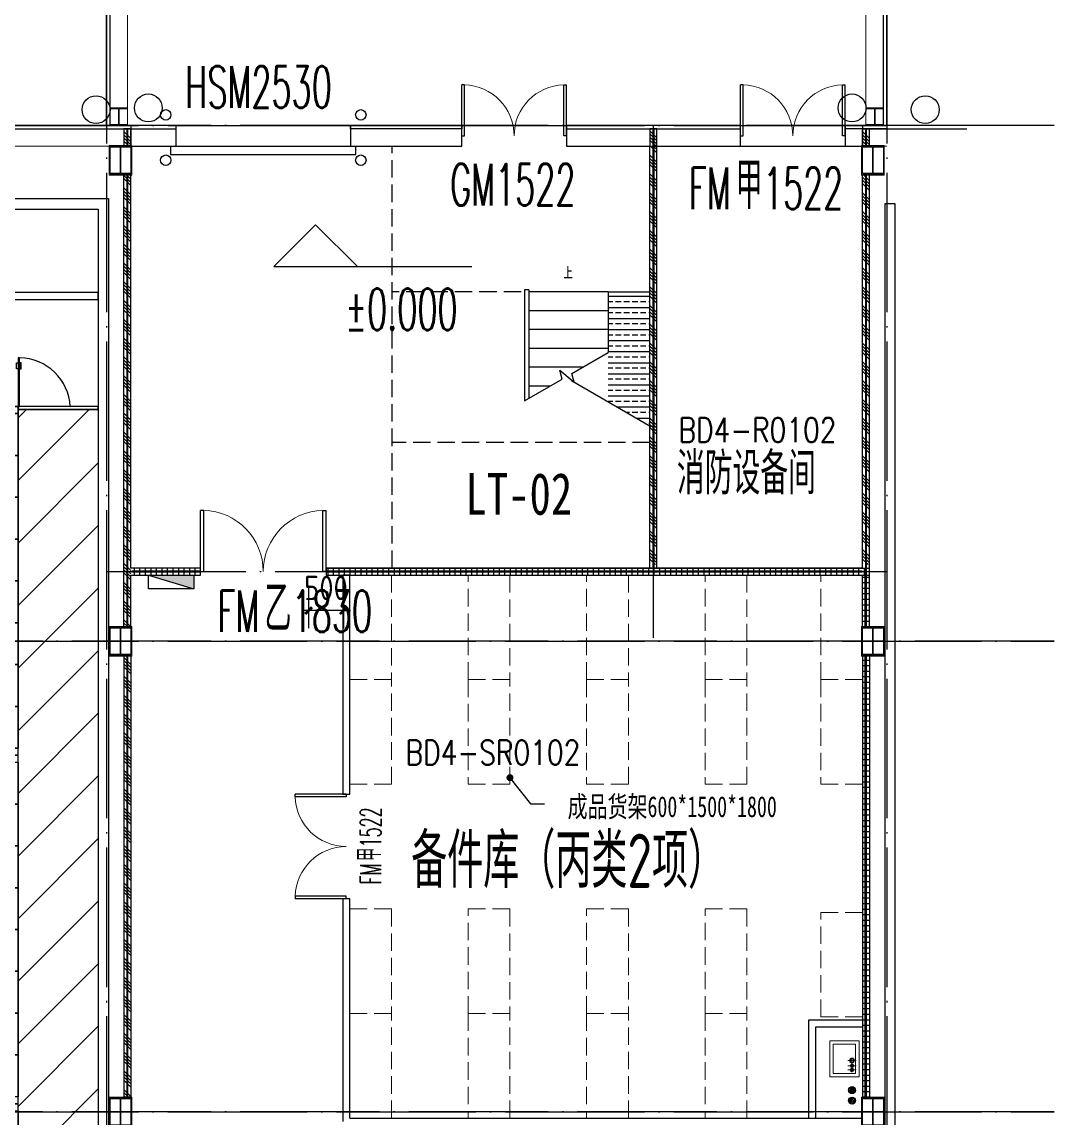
# Model space of a CAD drawing. Extents: x 758840 to 1108724, y -102573 to 143521.
# Drawn here: x 900119 to 914933, y 80598 to 96321 of the extents above; entities that cross this region are included whole.
import ezdxf
from ezdxf.enums import TextEntityAlignment as Align

# ---------------------------------------------------------------- set-up
doc = ezdxf.new("R2010")
doc.units = 0
doc.header["$LTSCALE"] = 1000
doc.header["$MEASUREMENT"] = 0
for name, pattern in [('1-4#楼卫生间-首层加无障碍$0$DASH', [0.35, 0.25, -0.1]), ('CENTER', [2, 1.25, -0.25, 0.25, -0.25]), ('CONTINOUS', [0]), ('DASH', [0.35, 0.25, -0.1]), ('DOTE', [2.42, 2, -0.2, 0.02, -0.2])]:
    doc.linetypes.add(name, pattern=pattern)
for name, color, linetype in [('00-云线', 7, 'Continuous'), ('01-房间正式编号', 1, 'Continuous'), ('01装修-房间名称', 7, 'Continuous'), ('01装修-挡水围堰', 7, 'Continuous'), ('0400-EQUIP-新建地漏', 7, 'Continuous'), ('A-OTHER', 7, 'Continuous'), ('A-楼梯，台阶，坡道', 2, 'Continuous'), ('AXIS', 3, 'Continuous'), ('DIM_ELEV', 3, 'Continuous'), ('DIM_SYMB', 3, 'Continuous'), ('DOOR_FIRE', 4, 'Continuous'), ('DOOR_FIRE_TEXT', 7, 'Continuous'), ('DOTE', 8, 'DOTE'), ('EQUIP_消火栓', 7, 'Continuous'), ('GROUND', 31, 'Continuous'), ('PUB_TEXT', 7, 'Continuous'), ('STAIR', 2, 'Continuous'), ('TB-框架', 4, 'Continuous'), ('VPIPE-雨水', 4, 'TG_Y'), ('WALL', 6, 'Continuous'), ('WALL-MOVE', 6, 'Continuous'), ('WINDOW', 3, 'Continuous'), ('WINDOW_TEXT', 7, 'Continuous'), ('内分隔填充', 193, 'Continuous'), ('内分隔墙体', 30, 'Continuous'), ('智施-gy', 7, 'Continuous'), ('空调预留孔', 163, 'Continuous')]:
    doc.layers.add(name, color=color, linetype=linetype)
for name, color, linetype, lineweight in [('01装修-系统家具', 9, 'Continuous', 0), ('0412-暖通-设备-精密空调', 4, 'Continuous', 13), ('细实线', 3, 'Continuous', 5), ('钢柱', 51, 'Continuous', 13)]:
    doc.layers.add(name, color=color, linetype=linetype, lineweight=lineweight)
doc.styles.add('_TCH_DIM', font='SIMPLEX.shx', dxfattribs={"width": 0.8, "bigfont": 'GBCBIG.shx'})
doc.styles.add('_TCH_WINDOW', font='SIMPLEX.shx', dxfattribs={"width": 0.8, "height": 3.5, "bigfont": 'GBCBIG.shx'})
doc.styles.add('HZ', font='', dxfattribs={"width": 0.75})
doc.styles.get("Standard").update_dxf_attribs({"font": 'gbenor.shx', "bigfont": 'gbcbig.shx'})
doc.styles.add('TG_LINETYPE', font='SIMPLEX', dxfattribs={"width": 0.8, "height": 3.5, "bigfont": 'HZTXT'})
doc.styles.add('ZJF', font='txt.shx', dxfattribs={"width": 0.8, "bigfont": 'hztxt.shx'})
doc.styles.add('平面图B$0$HZ', font='romans.shx', dxfattribs={"width": 0.8, "bigfont": 'gbcbig.shx'})
doc.styles.add('设计说明', font='tssdeng.shx', dxfattribs={"width": 0.7, "bigfont": 'tssdchn.shx'})
doc.styles.add('黑体', font='simhei.ttf')
doc.styles.get('HZ').set_extended_font_data('新宋体')
doc.linetypes.add('TG_Y', pattern='A,2,-0.3,["Y",TG_LINETYPE,S=0.1,R=0,X=-0.23,Y=-0.15],0', length=2.3)
doc.dimstyles.get("Standard").update_dxf_attribs({"dimscale": 100, "dimtxt": 3.5, "dimasz": 1, "dimexe": 2.5, "dimexo": 3, "dimgap": 1.5, "dimtad": 1, "dimdec": 0, "dimzin": 0, "dimdsep": 46, "dimtxsty": 'Standard', "dimblk": 'ARCHTICK', "dimcen": 0.09, "dimadec": 0, "dimazin": 0, "dimtfac": 1, "dimtdec": 0, "dimtix": 1, "dimtmove": 2, "dimatfit": 3, "dimfxl": 1, "dimtolj": 1, "dimtzin": 0, "dimarcsym": 0})
doc.dimstyles.new('副本 100', dxfattribs={"dimscale": 100, "dimtxt": 600, "dimasz": 1, "dimexe": 1, "dimexo": 1, "dimgap": 1, "dimtad": 1, "dimdec": 0, "dimtxsty": 'ZJF', "dimblk": 'ARCHTICK', "dimcen": 1.5, "dimdle": 1, "dimclrd": 137, "dimclre": 137, "dimclrt": 142, "dimadec": 0, "dimazin": 0, "dimtfac": 1, "dimtdec": 0, "dimtix": 1, "dimtmove": 2, "dimatfit": 3, "dimldrblk": 'DOT', "dimfxl": 2, "dimarcsym": 0})
pattern_1 = [(135, (17960.44, 56052.85), (-134.70384, -134.70384), []), (135, (17960.44, 56097.75), (-134.70384, -134.70384), []), (135, (17960.44, 56142.65), (-134.70384, -134.70384), []), (135, (17960.44, 56187.56), (-134.70384, -134.70384), [])]
pattern_2 = [(90, (17984.44, 56052.85), (-79.375, 7e-15), []), (180, (17984.44, 56052.85), (-7e-15, -79.375), [])]
pattern_3 = [(90, (17972.44, 56052.85), (-79.375, 7e-15), []), (180, (17972.44, 56052.85), (-7e-15, -79.375), [])]

# ---------------------------------------------------------------- blocks, each defined once
blk = doc.blocks.new('r324')
at = {"layer": '钢柱', "color": 3}
for p, q in [((138108.5, -413997), (138432.5, -413997)), ((138108.5, -414421), (138108.5, -413997)), ((138432.5, -413997), (138432.5, -414421)), ((138120.5, -414009), (138420.5, -414009)), ((138120.5, -414409), (138120.5, -414009)), ((138420.5, -414009), (138420.5, -414409)), ((138432.5, -414421), (138108.5, -414421)), ((138420.5, -414409), (138120.5, -414409))]:
    blk.add_line(p, q, dxfattribs=at)
at = {"layer": '钢柱'}
blk.add_lwpolyline([(138275.5, -414023), (138420.5, -414023), (138420.5, -414009), (138120.5, -414009), (138120.5, -414023), (138265.5, -414023), (138265.5, -414395), (138120.5, -414395), (138120.5, -414409), (138420.5, -414409), (138420.5, -414395), (138275.5, -414395), (138275.5, -414023)], dxfattribs=at)
blk = doc.blocks.new('包柱')
at = {"linetype": 'CONTINOUS'}
for p in [(745290, 415744), (756090, 415744), (745290, 408994), (756090, 408994), (745290, 402094), (756090, 402094)]:
    blk.add_blockref('r324', p, dxfattribs=at)
blk = doc.blocks.new('柱2')
at = {"layer": '钢柱'}
for p, q in [((885979, -17187), (885729, -17187)), ((885729, -17187), (885729, -17201)), ((885729, -17201), (885849, -17201)), ((885849, -17201), (885849, -17423)), ((885859, -17201), (885979, -17201)), ((885859, -17423), (885859, -17201)), ((885979, -17201), (885979, -17187)), ((885849, -17423), (885729, -17423)), ((885729, -17423), (885729, -17437)), ((885729, -17437), (885979, -17437)), ((885979, -17423), (885859, -17423)), ((885979, -17437), (885979, -17423))]:
    blk.add_line(p, q, dxfattribs=at)
blk = doc.blocks.new('$DorLib2D$00000126')
at = {"color": 0, "linetype": 'Continuous'}
for p, q in [((-0.532, 0.5), (-0.532, 0.9)), ((0.532, 0.9), (0.532, 0.5))]:
    blk.add_line(p, q, dxfattribs=at)
at = {"color": 0, "linetype": 'DASH'}
for p, q in [((-0.532, 0.9), (0.532, 0.9)), ((-0.532, 0.5), (0.532, 0.5))]:
    blk.add_line(p, q, dxfattribs=at)
blk = doc.blocks.new('$DorLib2D$00000002')
for p, q in [((-0.5, 0), (-0.5, 0.4875)), ((-0.475, 0.4875), (-0.5, 0.4875)), ((-0.475, 0), (-0.475, 0.4875)), ((0.475, 0), (0.475, 0.4875)), ((0.475, 0.4875), (0.5, 0.4875)), ((0.5, 0), (0.5, 0.4875)), ((-0.5, 0), (-0.475, 0)), ((0.5, 0), (0.475, 0))]:
    blk.add_line(p, q)
at = {"lineweight": 13}
for centre, start, end in [((-0.4875, 0), 0, 88.53072), ((0.4875, 0), 91.46928, 180)]:
    blk.add_arc(centre, 0.4875, start, end, dxfattribs=at)
blk = doc.blocks.new('_ArchTick')
at = {"color": 0, "linetype": 'ByBlock', "const_width": 0.4}
blk.add_lwpolyline([(-0.5, -0.5), (0.5, 0.5)], dxfattribs=at)
blk = doc.blocks.new('*D144')
at = {"layer": 'Defpoints', "color": 0, "transparency": 16777216}
for p in [(904233, 88538), (904733, 88538), (904233, 87877)]:
    blk.add_point(p, dxfattribs=at)
at = {"layer": '智施-gy', "color": 0, "lineweight": -2, "transparency": 16777216}
for p, q in [((904233, 88238), (904233, 87627)), ((904733, 88238), (904733, 87627)), ((904233, 87877), (904133, 87877)), ((904733, 87877), (904233, 87877)), ((904733, 87877), (904833, 87877))]:
    blk.add_line(p, q, dxfattribs=at)
at = {"layer": '智施-gy', "color": 0, "lineweight": -2, "transparency": 16777216, "xscale": 100, "yscale": 100, "zscale": 100}
blk.add_blockref('_ArchTick', (904233, 87877), dxfattribs=at)
at = {"layer": '智施-gy', "color": 0, "lineweight": -2, "transparency": 16777216, "xscale": 100, "yscale": 100, "zscale": 100, "rotation": 180}
blk.add_blockref('_ArchTick', (904733, 87877), dxfattribs=at)
at = {"layer": '智施-gy', "color": 0, "transparency": 16777216, "insert": (904483, 88202), "char_height": 350, "attachment_point": 5}
blk.add_mtext('\\A1;500', dxfattribs=at)
blk = doc.blocks.new('*X93')
at = {"color": 0}
for p, q in [((-185, -216), (-174, -205)), ((-181, -229), (-173, -221)), ((-180, -193), (-168, -182)), ((-172, -239), (-165, -231)), ((-161, -245), (-153, -236)), ((-157, -188), (-146, -177)), ((-145, -247), (-115, -216)), ((-140, -189), (-132, -181)), ((-130, -196), (-123, -189)), ((-125, -209), (-116, -200))]:
    blk.add_line(p, q, dxfattribs=at)
blk = doc.blocks.new('*X94')
at = {"color": 0}
for p, q in [((-251, -215), (-243, -207)), ((-248, -224), (-242, -218)), ((-247, -199), (-239, -191)), ((-242, -231), (-237, -225)), ((-234, -235), (-228, -229)), ((-231, -195), (-223, -187)), ((-223, -236), (-202, -215)), ((-219, -196), (-214, -190)), ((-212, -201), (-207, -196)), ((-209, -210), (-203, -204))]:
    blk.add_line(p, q, dxfattribs=at)
blk = doc.blocks.new('接口')
at = {"layer": '0412-暖通-设备-精密空调', "color": 3, "linetype": 'Continuous'}
for p, q in [((516380, 26905), (516513, 26905)), ((516414, 26963), (516414, 26847)), ((516473, 26963), (516473, 26847)), ((516509, 26905), (516589, 26905)), ((516549, 26963), (516549, 26847))]:
    blk.add_line(p, q, dxfattribs=at)
for centre, radius in [((516413, 26905), 24.8), ((516413, 26905), 17.5), ((516472, 26905), 24.8), ((516472, 26905), 17.5), ((516549, 26905), 35.4), ((516549, 26905), 25)]:
    blk.add_circle(centre, radius, dxfattribs=at)
at = {"layer": '0412-暖通-设备-精密空调', "color": 3, "linetype": 'Continuous', "extrusion": (0, 0, -1), "zscale": -1, "rotation": 180.0000397004744}
for name, p in [('*X94', (-516639, 26694)), ('*X94', (-516698, 26694)), ('*X93', (-516698, 26694))]:
    blk.add_blockref(name, p, dxfattribs=at)
blk = doc.blocks.new('A$C4574444A')
at = {"layer": '0412-暖通-设备-精密空调', "color": 3}
for points in [[(1800, 14620), (1800, 14100), (2220, 14100), (2220, 14620)], [(1850, 14570), (1850, 14150), (2170, 14150), (2170, 14570)], [(1800, 12390), (1800, 12910), (2220, 12910), (2220, 12390)], [(1850, 12440), (1850, 12860), (2170, 12860), (2170, 12440)], [(0, 4100), (0, 3500), (520, 3500), (520, 4100)], [(50, 4050), (50, 3550), (470, 3550), (470, 4050)], [(0, 600), (0, 0), (520, 0), (520, 600)], [(50, 550), (50, 50), (470, 50), (470, 550)]]:
    blk.add_lwpolyline(points, close=True, dxfattribs=at)
at = {"layer": '0412-暖通-设备-精密空调', "color": 3, "xscale": -1, "rotation": 270}
for p in [(-24786, -502213), (-24786, -503923)]:
    blk.add_blockref('接口', p, dxfattribs=at)
at = {"layer": '0412-暖通-设备-精密空调', "color": 3, "rotation": 90}
for p in [(27325, -512814), (27325, -516314)]:
    blk.add_blockref('接口', p, dxfattribs=at)
blk = doc.blocks.new('_Dot')
at = {"color": 0, "linetype": 'ByBlock', "lineweight": -2}
blk.add_line((-0.5, 0), (-1, 0), dxfattribs=at)
at = {"color": 0, "linetype": 'ByBlock', "const_width": 0.5}
blk.add_lwpolyline([(-0.25, 0, 1), (0.25, 0, 1)], format="xyb", close=True, dxfattribs=at)
blk = doc.blocks.new('新建地漏')
at = {"layer": '0400-EQUIP-新建地漏'}
h = blk.add_hatch(dxfattribs=at)
h.set_pattern_fill('ANSI31', color=2, scale=10)
h.set_pattern_definition([(45, (395973.552, 17848.525), (-11.22532015, 11.22532015), [])])
edge = h.paths.add_edge_path()
edge.add_arc((1188502, 53861), 50, 0, 360)
at = {"layer": '0400-EQUIP-新建地漏', "color": 2}
blk.add_circle((1188502, 53861), 50, dxfattribs=at)
blk = doc.blocks.new('A$C3F5E52AE')
at = {"layer": '0400-EQUIP-新建地漏'}
for p in [(-1163741, -62563), (-1163741, -62713)]:
    blk.add_blockref('新建地漏', p, dxfattribs=at)
blk = doc.blocks.new('$TwtSys$00000434')
for p, q in [((-0.5, 0.5), (-0.5, -0.5)), ((-0.5, -0.5), (0.5, 0.5)), ((0.5, 0.5), (-0.5, 0.5)), ((0.5, -0.5), (0.5, 0.5)), ((-0.5, -0.5), (0.5, -0.5))]:
    blk.add_line(p, q)
blk.add_solid([(0.5, -0.5), (0.5, 0.5), (-0.5, -0.5)])
blk = doc.blocks.new('消火栓-半栋')
at = {"layer": 'EQUIP_消火栓', "linetype": 'CENTER', "xscale": -650, "yscale": 200, "zscale": 650, "rotation": 179.9999949910294}
blk.add_blockref('$TwtSys$00000434', (113126, 44550), dxfattribs=at)
blk = doc.blocks.new('TB-15Rack-UR')
at = {"layer": 'TB-框架', "ltscale": 5}
h = blk.add_hatch(dxfattribs=at)
h.set_pattern_fill('ANSI31', color=254, scale=400)
h.set_pattern_definition([(45, (-763158.8, -90837.5), (-449.0128, 449.0128), [])])
h.paths.add_polyline_path([(50, -11760), (-1100, -11760), (-1100, -40), (50, -40)])
at = {"layer": 'TB-框架', "color": 3}
for p, q in [((50, -40), (-1100, -40)), ((-2300, -4900), (-1100, -4900)), ((-2200, -4900), (-2300, -4900)), ((-2300, -4900), (-2300, -5000)), ((-2300, -5000), (-2200, -5000)), ((-2200, -5000), (-2200, -4900)), ((-1200, -5000), (-2200, -5000)), ((-1200, -5000), (-2200, -5000)), ((-1100, -4900), (-1200, -4900)), ((-1200, -4900), (-1200, -5000)), ((-1200, -5000), (-1100, -5000)), ((-1100, -5000), (-1100, -4900)), ((50, -11760), (-1100, -11760))]:
    blk.add_line(p, q, dxfattribs=at)
for points in [[(-1100, 541), (-1120, 541), (-1120, 630), (-1100, 630)], [(-1100, 0), (-1077, 0), (-1077, 700), (-1100, 700)], [(-1077, 541), (-1057, 541), (-1057, 630), (-1077, 630)], [(50, 0), (-1100, 0), (-1100, -40), (50, -40)], [(-2300, -100), (-1100, -100), (-1100, 0), (-2300, 0)], [(-2300, -100), (-2200, -100), (-2200, 0), (-2300, 0)], [(-2300, -100), (-1100, -100), (-1100, -700), (-2300, -700)], [(-1200, 0), (-1100, 0), (-1100, -100), (-1200, -100)], [(50, -11760), (-1100, -11760), (-1100, -40), (50, -40)], [(-2300, -700), (-1100, -700), (-1100, -1300), (-2300, -1300)], [(-2300, -1300), (-1100, -1300), (-1100, -1900), (-2300, -1900)], [(-2300, -1900), (-1100, -1900), (-1100, -2500), (-2300, -2500)], [(-2300, -2500), (-1100, -2500), (-1100, -3100), (-2300, -3100)], [(-2300, -3100), (-1100, -3100), (-1100, -3700), (-2300, -3700)], [(-2300, -3700), (-1100, -3700), (-1100, -4300), (-2300, -4300)], [(-2300, -4300), (-1100, -4300), (-1100, -4900), (-2300, -4900)], [(-2200, -5000), (-2300, -5000), (-2300, -5100), (-2200, -5100)], [(-1100, -5000), (-1200, -5000), (-1200, -5100), (-1100, -5100)], [(-2300, -5100), (-1100, -5100), (-1100, -5700), (-2300, -5700)], [(-2300, -5700), (-1100, -5700), (-1100, -6300), (-2300, -6300)], [(-2300, -6300), (-1100, -6300), (-1100, -6900), (-2300, -6900)], [(-2300, -6900), (-1100, -6900), (-1100, -7500), (-2300, -7500)], [(-2300, -7500), (-1100, -7500), (-1100, -8100), (-2300, -8100)], [(-2300, -8100), (-1100, -8100), (-1100, -8700), (-2300, -8700)], [(-2300, -8700), (-1100, -8700), (-1100, -9300), (-2300, -9300)], [(-2300, -9300), (-1100, -9300), (-1100, -9900), (-2300, -9900)], [(-2200, -9900), (-2300, -9900), (-2300, -10000), (-2200, -10000)], [(-2300, -10000), (-1100, -10000), (-1100, -9900), (-2300, -9900)], [(-1100, -9900), (-1200, -9900), (-1200, -10000), (-1100, -10000)], [(-2200, -10000), (-2300, -10000), (-2300, -10100), (-2200, -10100)], [(-2300, -10100), (-1100, -10100), (-1100, -10000), (-2300, -10000)], [(-1100, -10000), (-1200, -10000), (-1200, -10100), (-1100, -10100)], [(-2300, -10100), (-1100, -10100), (-1100, -10700), (-2300, -10700)], [(-2300, -10700), (-1100, -10700), (-1100, -11300), (-2300, -11300)], [(-1100, -11300), (-2300, -11300), (-2300, -11700), (-1100, -11700)], [(-2200, -11700), (-2300, -11700), (-2300, -11800), (-2200, -11800)], [(-2300, -11800), (-1100, -11800), (-1100, -11700), (-2300, -11700)], [(-1100, -11700), (-1200, -11700), (-1200, -11800), (-1100, -11800)], [(50, -11800), (-1100, -11800), (-1100, -11760), (50, -11760)], [(-1100, -11800), (-1077, -11800), (-1077, -12500), (-1100, -12500)], [(-1100, -12341), (-1120, -12341), (-1120, -12430), (-1100, -12430)], [(-1077, -12341), (-1057, -12341), (-1057, -12430), (-1077, -12430)]]:
    blk.add_lwpolyline(points, close=True, dxfattribs=at)
for centre, start, end in [((-1089, -40), 3.0806, 89.0548), ((-1089, -11760), 270.9452, 356.9194)]:
    blk.add_arc(centre, 740, start, end, dxfattribs=at)
at = {"layer": 'TB-框架', "color": 8, "lineweight": 5, "ltscale": 5, "char_height": 150, "width": 1200, "attachment_point": 5}
for s, insert in [('{\\fKaiTi_GB2312|b0|i0|c134|p49;机柜封板}', (-1675, -412)), ('{\\fArial|b0|i0|c134|p34;IT\\fKaiTi|b0|i0|c134|p49;机柜15}', (-1700, -977)), ('{\\fArial|b0|i0|c134|p34;IT\\fKaiTi|b0|i0|c134|p49;机柜14}', (-1700, -1579)), ('{\\fArial|b0|i0|c134|p34;IT\\fKaiTi|b0|i0|c134|p49;机柜13}', (-1700, -2181)), ('{\\fArial|b0|i0|c134|p34;IT\\fKaiTi|b0|i0|c134|p49;机柜12}', (-1700, -2783)), ('{\\fArial|b0|i0|c134|p34;IT\\fKaiTi|b0|i0|c134|p49;机柜11}', (-1700, -3385)), ('{\\fArial|b0|i0|c134|p34;IT\\fKaiTi|b0|i0|c134|p49;机柜10}', (-1700, -3987)), ('{\\fArial|b0|i0|c134|p34;IT\\fKaiTi|b0|i0|c134|p49;机柜9}', (-1700, -4589)), ('{\\fArial|b0|i0|c0|p34;IT\\fKaiTi|b0|i0|c134|p49;机柜8}', (-1700, -5417)), ('{\\fArial|b0|i0|c0|p34;IT\\fKaiTi|b0|i0|c134|p49;机柜7}', (-1700, -6017)), ('{\\fArial|b0|i0|c0|p34;IT\\fKaiTi|b0|i0|c134|p49;机柜6}', (-1700, -6619)), ('{\\fArial|b0|i0|c0|p34;IT\\fKaiTi|b0|i0|c134|p49;机柜5}', (-1700, -7221)), ('{\\fArial|b0|i0|c0|p34;IT\\fKaiTi|b0|i0|c134|p49;机柜4}', (-1700, -7823)), ('{\\fArial|b0|i0|c0|p34;IT\\fKaiTi|b0|i0|c134|p49;机柜3}', (-1700, -8425)), ('{\\fArial|b0|i0|c0|p34;IT\\fKaiTi|b0|i0|c134|p49;机柜2}', (-1700, -9027)), ('{\\fArial|b0|i0|c0|p34;IT\\fKaiTi|b0|i0|c134|p49;机柜1}', (-1700, -9629)), ('{\\fKaiTi|b0|i0|c134|p49;空调控制柜}', (-1683, -10389)), ('{\\fKaiTi|b0|i0|c134|p49;HVDC}', (-1683, -11028)), ('{\\fKaiTi|b0|i0|c134|p49;配电柜}', (-1668, -11532))]:
    blk.add_mtext(s, dxfattribs=dict(at, insert=insert))

msp = doc.modelspace()

# ---------------------------------------------------------------- hatches: boundary and pattern name
at = {"layer": 'A-楼梯，台阶，坡道', "linetype": 'CONTINOUS'}
h = msp.add_hatch(dxfattribs=at)
h.set_pattern_fill('ANSI33', color=251, scale=50, angle=135)
h.set_pattern_definition([(180, (973329.5, -28106.38), (-1e-14, -158.75), []), (180, (973250.12, -28027), (-1e-14, -158.75), [79.375, -39.6875])])
h.paths.add_polyline_path([(909133.02, 90525.27), (908533.02, 90871.68), (908533.02, 92447.52), (909133.02, 92447.52)])
at = {"layer": '内分隔填充'}
h = msp.add_hatch(dxfattribs=at)
h.set_pattern_fill('ANSI34', color=256, scale=20, angle=90)
h.set_pattern_definition(pattern_1)
h.paths.add_polyline_path([(901583.02, 94549.52), (901683.02, 94549.52), (901683.02, 94787.52), (901583.02, 94787.52)])
h = msp.add_hatch(dxfattribs=at)
h.set_pattern_fill('ANSI34', color=256, scale=20, angle=90)
h.set_pattern_definition([(135, (25510.44, 56064.85), (-134.70384, -134.70384), []), (135, (25510.44, 56109.75), (-134.70384, -134.70384), []), (135, (25510.44, 56154.65), (-134.70384, -134.70384), []), (135, (25510.44, 56199.56), (-134.70384, -134.70384), [])])
h.paths.add_polyline_path([(909133.02, 94537.52), (909233.02, 94537.52), (909233.02, 94787.52), (909133.02, 94787.52)])
h = msp.add_hatch(dxfattribs=at)
h.set_pattern_fill('ANSI34', color=256, scale=20, angle=90)
h.set_pattern_definition([(135, (28560.44, 56052.85), (-134.70384, -134.70384), []), (135, (28560.44, 56097.75), (-134.70384, -134.70384), []), (135, (28560.44, 56142.65), (-134.70384, -134.70384), []), (135, (28560.44, 56187.56), (-134.70384, -134.70384), [])])
h.paths.add_polyline_path([(912183.02, 94549.52), (912283.02, 94549.52), (912283.02, 94787.52), (912183.02, 94787.52)])
h = msp.add_hatch(dxfattribs=at)
h.set_pattern_fill('ANSI34', color=256, scale=20, angle=90)
h.set_pattern_definition(pattern_1)
h.paths.add_polyline_path([(901583.02, 94125.52), (901683.02, 94125.52), (901683.02, 94549.52), (901583.02, 94549.52), (901683.02, 94549.52), (901683.02, 87649.52), (901583.02, 87649.52)])
h = msp.add_hatch(dxfattribs=at)
h.set_pattern_fill('ANSI34', color=256, scale=20, angle=90)
h.set_pattern_definition([(135, (14934.44, 56052.85), (-134.70384, -134.70384), []), (135, (14934.44, 56097.75), (-134.70384, -134.70384), []), (135, (14934.44, 56142.65), (-134.70384, -134.70384), []), (135, (14934.44, 56187.56), (-134.70384, -134.70384), [])])
h.paths.add_polyline_path([(909233.02, 94537.52), (909233.02, 88537.52), (909133.02, 88537.52), (909133.02, 94537.52)])
h = msp.add_hatch(dxfattribs=at)
h.set_pattern_fill('ANSI34', color=256, scale=20, angle=90)
h.set_pattern_definition([(135, (17984.44, 56052.85), (-134.70384, -134.70384), []), (135, (17984.44, 56097.75), (-134.70384, -134.70384), []), (135, (17984.44, 56142.65), (-134.70384, -134.70384), []), (135, (17984.44, 56187.56), (-134.70384, -134.70384), [])])
h.paths.add_polyline_path([(912283.02, 94125.52), (912283.02, 88537.52), (912183.02, 88537.52), (912183.02, 94125.52)])
h = msp.add_hatch(dxfattribs=at)
h.set_pattern_fill('ANSI37', color=256, scale=50, angle=45)
h.set_pattern_definition(pattern_3)
h.paths.add_polyline_path([(901683.02, 88487.52), (901683.02, 88387.52), (902683.02, 88387.52), (902683.02, 88487.52)])
h = msp.add_hatch(dxfattribs=at)
h.set_pattern_fill('ANSI37', color=256, scale=50, angle=45)
h.set_pattern_definition(pattern_3)
h.paths.add_polyline_path([(904483.02, 88387.52), (912271.02, 88387.52), (912271.02, 88487.52), (904483.02, 88487.52)])
h = msp.add_hatch(dxfattribs=at)
h.set_pattern_fill('ANSI37', color=256, scale=50, angle=45)
h.set_pattern_definition(pattern_2)
h.paths.add_polyline_path([(912183.02, 88487.52), (912283.02, 88487.52), (912283.02, 87649.52), (912183.02, 87649.52)])
h = msp.add_hatch(dxfattribs=at)
h.set_pattern_fill('ANSI34', color=256, scale=20, angle=90)
h.set_pattern_definition(pattern_1)
h.paths.add_polyline_path([(901683.02, 80899.52), (901583.02, 80899.52), (901583.02, 87225.52), (901683.02, 87225.52)])
h = msp.add_hatch(dxfattribs=at)
h.set_pattern_fill('ANSI37', color=256, scale=50, angle=45)
h.set_pattern_definition(pattern_2)
h.paths.add_polyline_path([(912183.02, 80899.52), (912283.02, 80899.52), (912283.02, 87225.52), (912183.02, 87225.52)])

# ---------------------------------------------------------------- linework, layer by layer
at = {"layer": '01装修-挡水围堰', "color": 5, "ltscale": 5}
for p, q in [((911412.86, 82007.52), (912183.02, 82007.52)), ((911412.86, 80597.52), (911412.86, 82007.52)), ((911512.86, 81907.52), (912183.02, 81907.52)), ((911512.86, 80597.52), (911512.86, 81907.52))]:
    msp.add_line(p, q, dxfattribs=at)
at = {"layer": '01装修-系统家具', "linetype": '1-4#楼卫生间-首层加无障碍$0$DASH'}
for points in [[(905423.02, 88387.52), (905423.02, 86887.52), (904823.02, 86887.52), (904823.02, 88387.52), (905423.02, 88387.52)], [(907123.02, 88387.52), (907123.02, 86887.52), (906523.02, 86887.52), (906523.02, 88387.52), (907123.02, 88387.52)], [(908823.02, 88387.52), (908823.02, 86887.52), (908223.02, 86887.52), (908223.02, 88387.52), (908823.02, 88387.52)], [(910523.02, 88387.52), (910523.02, 86887.52), (909923.02, 86887.52), (909923.02, 88387.52), (910523.02, 88387.52)], [(912183.02, 88387.52), (912183.02, 86887.52), (911583.02, 86887.52), (911583.02, 88387.52), (912183.02, 88387.52)], [(905423.02, 85387.52), (905423.02, 86887.52), (904823.02, 86887.52), (904823.02, 85387.52), (905423.02, 85387.52)], [(907123.02, 85387.52), (907123.02, 86887.52), (906523.02, 86887.52), (906523.02, 85387.52), (907123.02, 85387.52)], [(908823.02, 85387.52), (908823.02, 86887.52), (908223.02, 86887.52), (908223.02, 85387.52), (908823.02, 85387.52)], [(910523.02, 85387.52), (910523.02, 86887.52), (909923.02, 86887.52), (909923.02, 85387.52), (910523.02, 85387.52)], [(912183.02, 85387.52), (912183.02, 86887.52), (911583.02, 86887.52), (911583.02, 85387.52), (912183.02, 85387.52)], [(905423.02, 83597.52), (905423.02, 82097.52), (904823.02, 82097.52), (904823.02, 83597.52), (905423.02, 83597.52)], [(907123.02, 83597.52), (907123.02, 82097.52), (906523.02, 82097.52), (906523.02, 83597.52), (907123.02, 83597.52)], [(908823.02, 83597.52), (908823.02, 82097.52), (908223.02, 82097.52), (908223.02, 83597.52), (908823.02, 83597.52)], [(910523.02, 83597.52), (910523.02, 82097.52), (909923.02, 82097.52), (909923.02, 83597.52), (910523.02, 83597.52)], [(912183.02, 83547.52), (912183.02, 82047.52), (911583.02, 82047.52), (911583.02, 83547.52), (912183.02, 83547.52)], [(905423.02, 80597.52), (905423.02, 82097.52), (904823.02, 82097.52), (904823.02, 80597.52), (905423.02, 80597.52)], [(907123.02, 80597.52), (907123.02, 82097.52), (906523.02, 82097.52), (906523.02, 80597.52), (907123.02, 80597.52)], [(908823.02, 80597.52), (908823.02, 82097.52), (908223.02, 82097.52), (908223.02, 80597.52), (908823.02, 80597.52)], [(910523.02, 80597.52), (910523.02, 82097.52), (909923.02, 82097.52), (909923.02, 80597.52), (910523.02, 80597.52)]]:
    msp.add_lwpolyline(points, dxfattribs=at)
at = {"layer": 'A-OTHER', "color": 151}
for centre in [(902183.02, 94987.52), (904983.02, 94987.52), (902183.02, 94337.52), (904983.02, 94337.52)]:
    msp.add_circle(centre, 75, dxfattribs=at)
at = {"layer": 'AXIS'}
for p, q in [((902333.02, 94837.52), (901683.02, 94837.52)), ((902333.02, 94537.52), (902333.02, 94837.52)), ((906433.02, 94837.52), (904833.02, 94837.52)), ((904833.02, 94837.52), (904833.02, 94537.52)), ((906433.02, 94537.52), (906433.02, 94837.52)), ((909133.02, 94837.52), (907933.02, 94837.52)), ((907933.02, 94837.52), (907933.02, 94537.52)), ((910433.02, 94837.52), (909133.02, 94837.52)), ((910433.02, 94537.52), (910433.02, 94837.52)), ((912183.02, 94837.52), (911933.02, 94837.52)), ((911933.02, 94837.52), (911933.02, 94537.52)), ((901683.02, 94787.52), (901683.02, 94537.52)), ((912183.02, 94537.52), (912183.02, 94787.52)), ((901683.02, 94537.52), (902333.02, 94537.52)), ((904833.02, 94537.52), (906433.02, 94537.52)), ((907933.02, 94537.52), (909133.02, 94537.52)), ((909233.02, 94537.52), (910433.02, 94537.52)), ((911933.02, 94537.52), (912183.02, 94537.52))]:
    msp.add_line(p, q, dxfattribs=at)
at = {"layer": 'DIM_ELEV'}
for p, q in [((904333.02, 93411.01), (903733.02, 92811.01)), ((904333.02, 93411.01), (904933.02, 92811.01)), ((903733.02, 92811.01), (906577.82, 92811.01))]:
    msp.add_line(p, q, dxfattribs=at)
at = {"layer": 'DIM_SYMB'}
msp.add_lwpolyline([(907933.02, 92582.52, 0, 0, 0), (907933.02, 91517.52, 40, 0, 0), (907933.02, 91367.52, 0, 0, 0)], format="xyseb", dxfattribs=at)
at = {"layer": 'DOTE'}
for p, q in [((901333.02, 103837.52), (901333.02, 34437.52)), ((912533.02, 103837.52), (912533.02, 34437.52)), ((912533.02, 103837.52), (912533.02, 34437.52)), ((771533.02, 94837.52), (912533.02, 94837.52)), ((914933.02, 94837.52), (800533.02, 94837.52)), ((909183.02, 87487.52), (909183.02, 94837.52)), ((901333.02, 88437.52), (912533.02, 88437.52)), ((771533.02, 87437.52), (914933.02, 87437.52)), ((914933.02, 87437.52), (775066.25, 87437.52)), ((771533.02, 80687.52), (914933.02, 80687.52)), ((914933.02, 80687.52), (775066.25, 80687.52))]:
    msp.add_line(p, q, dxfattribs=at)
at = {"layer": 'GROUND'}
for points in [[(901333.02, 102837.52), (901333.02, 94837.52)], [(912533.02, 102837.52), (912533.02, 94837.52)]]:
    msp.add_lwpolyline(points, dxfattribs=at)
at = {"layer": 'STAIR', "linetype": 'DASH'}
msp.add_line((905433.02, 88487.52), (905433.02, 94537.52), dxfattribs=at)
msp.add_line((905433.02, 88487.52), (905433.02, 94537.52), dxfattribs=at)
at = {"layer": 'STAIR'}
for p, q in [((907333.02, 92477.52), (907333.02, 90886.11)), ((907393.02, 92477.52), (907333.02, 92477.52)), ((907393.02, 92477.52), (907393.02, 90920.75)), ((907333.02, 92447.52), (907333.02, 90886.11)), ((908533.02, 92447.52), (907393.02, 92447.52)), ((908533.02, 92447.52), (908533.02, 91578.93)), ((908533.02, 92177.52), (907393.02, 92177.52)), ((908533.02, 91907.52), (907393.02, 91907.52)), ((908533.02, 91637.52), (907393.02, 91637.52)), ((908010.82, 91277.44), (908533.02, 91578.93)), ((908166.85, 91367.52), (907393.02, 91367.52)), ((907333.02, 90886.11), (907872.5, 91197.58)), ((907872.5, 91197.58), (907837.56, 91327.98)), ((907837.56, 91327.98), (908043.61, 91155.09)), ((908043.61, 91155.09), (908010.82, 91277.44)), ((907699.19, 91097.52), (907393.02, 91097.52))]:
    msp.add_line(p, q, dxfattribs=at)
at = {"layer": 'STAIR', "ltscale": 5}
msp.add_lwpolyline([(912533.02, 101837.52), (912533.02, 94837.52)], dxfattribs=at)
at = {"layer": 'STAIR', "linetype": 'DASH'}
for points in [[(907283.02, 92447.52), (905433.02, 92447.52)], [(909133.02, 90287.52), (905433.02, 90287.52)]]:
    msp.add_lwpolyline(points, dxfattribs=at)
at = {"layer": 'STAIR'}
for points in [[(908533.02, 92447.52), (909133.02, 92447.52)], [(908006.77, 91175.5), (909146.26, 90517.62)]]:
    msp.add_lwpolyline(points, dxfattribs=at)
at = {"layer": 'VPIPE-雨水', "linetype": 'Continuous'}
for centre in [(901933.02, 95087.52), (912033.02, 95087.52), (901183.02, 95062.52), (913083.02, 95062.52)]:
    msp.add_circle(centre, 200, dxfattribs=at)
at = {"layer": 'WALL'}
for p, q in [((901333.02, 94837.52), (901333.02, 101837.52)), ((901383.02, 94837.52), (901383.02, 101837.52)), ((912483.02, 94837.52), (912483.02, 101837.52)), ((912533.02, 94837.52), (912533.02, 101837.52)), ((901333.02, 94837.52), (849233.02, 94837.52)), ((901383.02, 94837.52), (901683.02, 94837.52)), ((901683.02, 94837.52), (901683.02, 94787.52)), ((912183.02, 94837.52), (912483.02, 94837.52)), ((912183.02, 94837.52), (912183.02, 94787.52)), ((912483.02, 94837.52), (912183.02, 94837.52)), ((912183.02, 94837.52), (912183.02, 94787.52)), ((913679.98, 94837.52), (912533.02, 94837.52)), ((849233.02, 94787.52), (901333.02, 94787.52)), ((901333.02, 94787.52), (901683.02, 94787.52)), ((912183.02, 94787.52), (912533.02, 94787.52)), ((912533.02, 94787.52), (912183.02, 94787.52)), ((912533.02, 94787.52), (913679.98, 94787.52))]:
    msp.add_line(p, q, dxfattribs=at)
at = {"layer": 'WALL', "color": 4}
for p, q in [((901213.02, 92437.52), (892713.02, 92437.52)), ((892713.02, 92337.52), (901213.02, 92337.52)), ((901213.02, 92337.52), (901213.02, 92437.52))]:
    msp.add_line(p, q, dxfattribs=at)
at = {"layer": 'WALL'}
for points in [[(901683.02, 94787.52), (902333.02, 94787.52), (902333.02, 94837.52), (901683.02, 94837.52)], [(906433.02, 94787.52), (904833.02, 94787.52), (904833.02, 94837.52), (906433.02, 94837.52)], [(907933.02, 94787.52), (910433.02, 94787.52), (910433.02, 94837.52), (907933.02, 94837.52)], [(912183.02, 94787.52), (911933.02, 94787.52), (911933.02, 94837.52), (912183.02, 94837.52)]]:
    msp.add_lwpolyline(points, close=True, dxfattribs=at)
at = {"layer": 'WALL-MOVE'}
for p, q in [((909133.02, 88487.52), (909133.02, 94537.52)), ((909233.02, 88487.52), (909233.02, 94537.52)), ((901583.02, 88487.52), (901583.02, 94125.52)), ((901583.02, 94125.52), (901683.02, 94125.52)), ((901683.02, 88487.52), (901683.02, 94125.52)), ((912183.02, 88487.52), (912183.02, 94125.52)), ((912183.02, 94125.52), (912283.02, 94125.52)), ((912283.02, 88387.52), (912283.02, 94125.52)), ((847163.02, 93787.52), (901363.02, 93787.52)), ((901363.02, 93787.52), (901363.02, 77487.52)), ((847313.02, 93637.52), (901213.02, 93637.52)), ((901213.02, 93637.52), (901213.02, 77537.52)), ((912503.02, 93712.52), (912503.02, 76062.5)), ((912653.02, 93712.52), (912503.02, 93712.52)), ((912653.02, 76062.5), (912653.02, 93712.52)), ((901583.02, 87649.52), (901583.02, 88487.52)), ((902683.02, 88487.52), (901683.02, 88487.52)), ((901683.02, 87649.52), (901683.02, 88387.52)), ((901683.02, 88387.52), (902683.02, 88387.52)), ((902683.02, 88387.52), (902683.02, 88487.52)), ((912183.02, 88487.52), (904483.02, 88487.52)), ((904483.02, 88487.52), (904483.02, 88387.52)), ((904483.02, 88487.52), (912283.02, 88487.52)), ((904483.02, 88487.52), (904483.02, 88387.52)), ((904483.02, 88387.52), (912283.02, 88387.52)), ((904483.02, 88387.52), (912183.02, 88387.52)), ((904723.02, 88387.52), (904723.02, 85242.52)), ((904823.02, 88387.52), (904723.02, 88387.52)), ((904823.02, 85242.52), (904823.02, 88387.52)), ((909133.02, 88487.52), (909233.02, 88487.52)), ((912183.02, 87649.52), (912183.02, 88387.52)), ((912283.02, 87649.52), (912283.02, 88487.52)), ((901583.02, 87649.52), (901683.02, 87649.52)), ((912183.02, 87649.52), (912283.02, 87649.52)), ((901583.02, 87225.52), (901583.02, 80899.52)), ((901683.02, 87225.52), (901583.02, 87225.52)), ((901683.02, 87225.52), (901683.02, 80899.52)), ((912183.02, 87225.52), (912183.02, 80899.52)), ((912283.02, 87225.52), (912183.02, 87225.52)), ((912283.02, 87225.52), (912283.02, 80899.52)), ((904723.02, 85242.52), (904823.02, 85242.52)), ((904823.02, 83742.52), (904723.02, 83742.52)), ((904723.02, 83742.52), (904723.02, 80547.52)), ((904823.02, 80597.52), (904823.02, 83742.52)), ((901683.02, 80899.52), (901583.02, 80899.52)), ((912283.02, 80899.52), (912183.02, 80899.52)), ((904823.02, 80597.52), (912183.02, 80597.52))]:
    msp.add_line(p, q, dxfattribs=at)
for points in [[(901583.02, 94549.52), (901683.02, 94549.52), (901683.02, 94787.52), (901583.02, 94787.52)], [(909133.02, 94537.52), (909233.02, 94537.52), (909233.02, 94787.52), (909133.02, 94787.52)], [(912183.02, 94549.52), (912283.02, 94549.52), (912283.02, 94787.52), (912183.02, 94787.52)]]:
    msp.add_lwpolyline(points, close=True, dxfattribs=at)
at = {"layer": 'WINDOW'}
for p, q in [((902333.02, 94837.52), (904833.02, 94837.52)), ((906433.02, 94837.52), (907933.02, 94837.52)), ((910433.02, 94837.52), (911933.02, 94837.52)), ((910433.02, 94537.52), (911933.02, 94537.52))]:
    msp.add_line(p, q, dxfattribs=at)
at = {"layer": '内分隔墙体', "linetype": 'DASH', "const_width": 30}
for points in [[(901633.02, 94787.52), (901633.02, 94549.52)], [(909183.02, 94787.52), (909183.02, 94537.52)], [(912233.02, 94787.52), (912233.02, 94549.52)], [(909183.02, 94537.52), (909183.02, 88487.52)], [(901633.02, 94125.52), (901633.02, 87649.52)], [(912233.02, 94125.52), (912233.02, 88437.52)], [(901632.64, 80899.52), (901632.64, 87225.52)]]:
    msp.add_lwpolyline(points, dxfattribs=at)
at = {"layer": '内分隔墙体', "color": 51, "linetype": 'DOTE', "ltscale": 0.2, "const_width": 30}
for points in [[(902683.02, 88437.52), (901695.02, 88437.52)], [(912183.02, 88437.52), (904483.02, 88437.52)], [(912233.02, 88437.52), (912233.02, 87649.52)], [(912233.02, 80899.52), (912233.02, 87225.52)]]:
    msp.add_lwpolyline(points, dxfattribs=at)
at = {"layer": '细实线', "ltscale": 5}
for points in [[(901633.02, 94837.52), (901633.02, 101823.52)], [(912233.02, 94837.52), (912233.02, 101837.52)], [(912233.02, 94837.52), (912233.02, 101823.52)], [(912533.02, 94837.52), (912233.02, 94837.52)], [(789133.02, 73937.52), (789133.02, 94537.52), (901371.02, 94537.52)], [(912533.02, 94537.52), (912495.02, 94537.52)]]:
    msp.add_lwpolyline(points, dxfattribs=at)
at = {"layer": '钢柱'}
for points in [[(901538.02, 94523.52), (901683.02, 94523.52), (901683.02, 94537.52), (901383.02, 94537.52), (901383.02, 94523.52), (901528.02, 94523.52), (901528.02, 94151.52), (901383.02, 94151.52), (901383.02, 94137.52), (901683.02, 94137.52), (901683.02, 94151.52), (901538.02, 94151.52), (901538.02, 94523.52)], [(912338.02, 94523.52), (912483.02, 94523.52), (912483.02, 94537.52), (912183.02, 94537.52), (912183.02, 94523.52), (912328.02, 94523.52), (912328.02, 94151.52), (912183.02, 94151.52), (912183.02, 94137.52), (912483.02, 94137.52), (912483.02, 94151.52), (912338.02, 94151.52), (912338.02, 94523.52)], [(901538.02, 87623.52), (901683.02, 87623.52), (901683.02, 87637.52), (901383.02, 87637.52), (901383.02, 87623.52), (901528.02, 87623.52), (901528.02, 87251.52), (901383.02, 87251.52), (901383.02, 87237.52), (901683.02, 87237.52), (901683.02, 87251.52), (901538.02, 87251.52), (901538.02, 87623.52)], [(912338.02, 87623.52), (912483.02, 87623.52), (912483.02, 87637.52), (912183.02, 87637.52), (912183.02, 87623.52), (912328.02, 87623.52), (912328.02, 87251.52), (912183.02, 87251.52), (912183.02, 87237.52), (912483.02, 87237.52), (912483.02, 87251.52), (912338.02, 87251.52), (912338.02, 87623.52)], [(901538.02, 80873.52), (901683.02, 80873.52), (901683.02, 80887.52), (901383.02, 80887.52), (901383.02, 80873.52), (901528.02, 80873.52), (901528.02, 80501.52), (901383.02, 80501.52), (901383.02, 80487.52), (901683.02, 80487.52), (901683.02, 80501.52), (901538.02, 80501.52), (901538.02, 80873.52)], [(912338.02, 80873.52), (912483.02, 80873.52), (912483.02, 80887.52), (912183.02, 80887.52), (912183.02, 80873.52), (912328.02, 80873.52), (912328.02, 80501.52), (912183.02, 80501.52), (912183.02, 80487.52), (912483.02, 80487.52), (912483.02, 80501.52), (912338.02, 80501.52), (912338.02, 80873.52)]]:
    msp.add_lwpolyline(points, dxfattribs=at)

# ---------------------------------------------------------------- block references
msp.add_blockref('消火栓-半栋', (789133.02, 43737.52))
at = {"layer": '00-云线', "ltscale": 5}
for name, p in [('A$C3F5E52AE', (887272.29, 89700.18)), ('A$C4574444A', (909913.02, 67087.52))]:
    msp.add_blockref(name, p, dxfattribs=at)
at = {"layer": 'DOOR_FIRE', "xscale": -1500, "yscale": 1500, "zscale": 100, "rotation": 89.99999999995576}
msp.add_blockref('$DorLib2D$00000002', (904773.02, 84492.52), dxfattribs=at)
at = {"layer": 'TB-框架', "color": 254}
msp.add_blockref('TB-15Rack-UR', (901163.02, 90802.52), dxfattribs=at)
at = {"layer": 'WINDOW'}
ref = msp.add_blockref('$DorLib2D$00000126', (903583.02, 94687.52), dxfattribs=dict(at, xscale=2500, yscale=-300, zscale=2500, rotation=359.9999998639703))
ref.add_attrib('A', 'HSM2530', (902463.02, 95090.02), dxfattribs={"layer": 'WINDOW_TEXT', "ltscale": 5, "height": 595, "rotation": 360, "style": '_TCH_WINDOW', "width": 0.564706})
ref = msp.add_blockref('$DorLib2D$00000002', (907183.02, 94687.52), dxfattribs=dict(at, xscale=1500, yscale=1500, zscale=1500, rotation=359.9999998639703))
ref.add_attrib('A', 'GM1522', (906263.02, 93690.02), dxfattribs={"layer": 'WINDOW_TEXT', "ltscale": 5, "height": 595, "rotation": 360, "style": '_TCH_WINDOW', "width": 0.564706})
at = {"layer": 'WINDOW', "xscale": 1500, "yscale": 1500, "zscale": 1500, "rotation": 359.999999861694}
msp.add_blockref('$DorLib2D$00000002', (911183.02, 94687.52), dxfattribs=at)
at = {"layer": 'WINDOW', "xscale": 1800, "yscale": 1800, "zscale": 1800}
msp.add_blockref('$DorLib2D$00000002', (903583.02, 88437.52), dxfattribs=at)
at = {"layer": '空调预留孔', "xscale": -1, "rotation": 180}
msp.add_blockref('包柱', (17972.44, 82222.19), dxfattribs=at)
at = {"layer": '钢柱', "xscale": -1, "rotation": 180}
for p in [(15654.36, 77650.64), (26504.36, 77650.64)]:
    msp.add_blockref('柱2', p, dxfattribs=at)

# ---------------------------------------------------------------- texts
at = {"layer": '01-房间正式编号', "color": 1, "style": '平面图B$0$HZ', "width": 0.8}
for s, p in [('BD4-R0102', (909542.13, 90292.13)), ('BD4-SR0102', (905625.55, 85666.08))]:
    msp.add_text(s, height=350, dxfattribs=at).set_placement(p)
at = {"layer": '01装修-房间名称'}
for s, height, style, width, p in [('消防设备间', 600, '设计说明', 0.7, (909519.49, 89544.9)), ('LT-02', 600, 'HZ', 0.75, (906485.54, 89252.14)), ('备件库（丙类2项）', 777.574, '设计说明', 0.7, (905705.78, 83899.22))]:
    msp.add_text(s, height=height, dxfattribs=dict(at, style=style, width=width)).set_placement(p)
at = {"layer": '01装修-系统家具', "style": '黑体', "width": 0.7}
msp.add_text('成品货架600*1500*1800', height=300, dxfattribs=at).set_placement((910954.04, 84914.87), align=Align.RIGHT)
at = {"layer": 'DOOR_FIRE_TEXT', "style": '_TCH_WINDOW'}
for s, height, width, p in [('1522', 297.5, 0.564706, (905273.02, 84478.82)), ('甲', 337.59, 0.8, (905273.02, 84282.22)), ('FM', 297.5, 0.564706, (905273.02, 83946.22))]:
    msp.add_text(s, height=height, rotation=90, dxfattribs=dict(at, width=width)).set_placement(p)
at = {"layer": 'PUB_TEXT', "style": '_TCH_DIM'}
for s, height, width, p in [('上', 168.79, 0.8, (907891.32, 92635.02)), ('%%P0.000', 595, 0.564706, (904757.82, 91901.01))]:
    msp.add_text(s, height=height, dxfattribs=dict(at, width=width)).set_placement(p)
at = {"layer": 'WINDOW_TEXT', "style": '_TCH_WINDOW'}
for s, height, width, p in [('FM', 595, 0.564706, (909690.42, 93637.52)), ('甲', 675.18, 0.8, (910362.42, 93637.52)), ('1522', 595, 0.564706, (910755.62, 93637.52))]:
    msp.add_text(s, height=height, rotation=360, dxfattribs=dict(at, width=width)).set_placement(p)
for s, height, width, p in [('乙', 675.18, 0.8, (903598.35, 87570.95)), ('FM', 595, 0.564706, (902926.35, 87570.95)), ('1830', 595, 0.564706, (903991.54, 87570.95))]:
    msp.add_text(s, height=height, dxfattribs=dict(at, width=width)).set_placement(p)

# ---------------------------------------------------------------- dimensions: what is measured, and where the dimension line sits
at = {"layer": '智施-gy'}
dim = msp.add_linear_dim(base=(904233.02, 87876.5), p1=(904733.02, 88537.52), p2=(904233.02, 88537.52), dimstyle='Standard', dxfattribs=at)
dim.commit()
dim.dimension.update_dxf_attribs({"geometry": '*D144', "text_midpoint": (904483.02, 88201.5)})

# ---------------------------------------------------------------- leaders
at = {"layer": '01装修-系统家具', "linetype": 'ByBlock', "ltscale": 10}
msp.add_leader([(907123.02, 85480.46), (907417.3, 85106.56), (907617.82, 85106.56)], dimstyle='副本 100', override={"dimgap": 1, "dimtad": 0}, dxfattribs=at)

doc.saveas('drawing.dxf')
